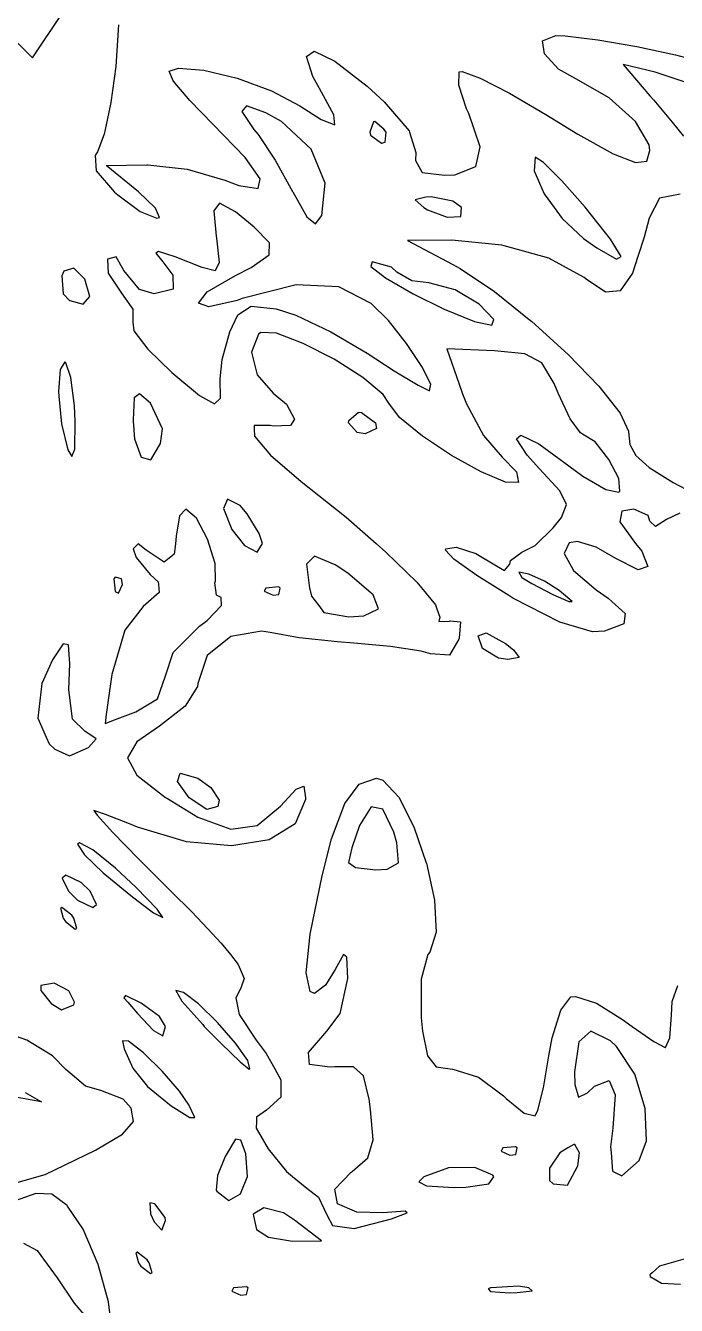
# Model space of a CAD drawing. Extents: x 111.7 to 189.1, y -142.8 to -74.9.
# Drawn here: x 144.24 to 150.46, y -124.27 to -112.05 of the extents above; entities that cross this region are included whole.
import ezdxf

# ---------------------------------------------------------------- set-up
doc = ezdxf.new("R2010")
doc.units = 0
doc.layers.add('BLACK', color=7, linetype='CONTINUOUS')

msp = doc.modelspace()

# ---------------------------------------------------------------- linework, layer by layer
at = {"layer": 'BLACK', "linetype": 'CONTINUOUS'}
for p, q in [((143.785, -111.837), (144.311, -112.356)), ((144.311, -112.356), (144.592, -111.932)), ((145.132, -112.039), (145.104, -112.437)), ((149.182, -112.193), (149.307, -112.141)), ((149.199, -112.317), (149.182, -112.193)), ((149.307, -112.141), (149.397, -112.145)), ((149.397, -112.145), (149.71, -112.182)), ((149.71, -112.182), (150.083, -112.247)), ((146.927, -112.342), (147, -112.293)), ((147, -112.293), (147.197, -112.388)), ((149.334, -112.463), (149.199, -112.317)), ((150.083, -112.247), (150.451, -112.326)), ((145.104, -112.437), (145.059, -112.781)), ((146.988, -112.534), (146.927, -112.342)), ((147.197, -112.388), (147.507, -112.627)), ((150.258, -112.493), (149.95, -112.42)), ((149.95, -112.42), (150.205, -112.717)), ((150.451, -112.326), (150.747, -112.406)), ((145.614, -112.482), (145.703, -112.453)), ((145.654, -112.575), (145.614, -112.482)), ((145.703, -112.453), (145.945, -112.472)), ((145.945, -112.472), (146.264, -112.55)), ((146.264, -112.55), (146.592, -112.67)), ((147.05, -112.648), (146.988, -112.534)), ((148.381, -112.615), (148.385, -112.488)), ((148.385, -112.488), (148.414, -112.485)), ((148.414, -112.485), (148.585, -112.548)), ((148.585, -112.548), (148.866, -112.693)), ((149.5, -112.557), (149.334, -112.463)), ((149.818, -112.736), (149.5, -112.557)), ((150.562, -112.595), (150.258, -112.493)), ((145.811, -112.764), (145.654, -112.575)), ((146.592, -112.67), (146.864, -112.814)), ((147.188, -112.9), (147.05, -112.648)), ((147.507, -112.627), (147.67, -112.774)), ((148.456, -112.842), (148.381, -112.615)), ((145.059, -112.781), (145.023, -112.951)), ((146.033, -112.989), (145.811, -112.764)), ((147.67, -112.774), (147.908, -113.051)), ((148.866, -112.693), (149.214, -112.898)), ((150.07, -112.964), (149.818, -112.736)), ((150.205, -112.717), (150.243, -112.761)), ((150.243, -112.761), (150.421, -112.971)), ((146.352, -112.814), (146.31, -112.869)), ((146.31, -112.869), (146.425, -113.039)), ((146.538, -112.88), (146.352, -112.814)), ((146.687, -112.963), (146.538, -112.88)), ((146.864, -112.814), (147.066, -112.945)), ((147.197, -112.996), (147.188, -112.9)), ((148.476, -112.887), (148.456, -112.842)), ((148.586, -113.205), (148.476, -112.887)), ((149.214, -112.898), (149.519, -113.085)), ((145.023, -112.951), (144.995, -113.085)), ((146.34, -113.307), (146.033, -112.989)), ((146.425, -113.039), (146.465, -113.089)), ((146.97, -113.227), (146.687, -112.963)), ((147.066, -112.945), (147.197, -112.996)), ((147.568, -112.966), (147.533, -113.066)), ((147.579, -112.963), (147.568, -112.966)), ((147.666, -113.035), (147.579, -112.963)), ((147.688, -113.066), (147.666, -113.035)), ((147.908, -113.051), (147.912, -113.066)), ((150.2, -113.186), (150.07, -112.964)), ((150.421, -112.971), (150.529, -113.102)), ((144.995, -113.085), (144.931, -113.252)), ((146.465, -113.089), (146.626, -113.333)), ((147.533, -113.066), (147.538, -113.094)), ((147.538, -113.094), (147.642, -113.169)), ((147.642, -113.169), (147.679, -113.16)), ((147.679, -113.16), (147.688, -113.066)), ((147.912, -113.066), (147.972, -113.261)), ((149.519, -113.085), (149.857, -113.273)), ((144.911, -113.283), (144.907, -113.289)), ((144.907, -113.289), (144.919, -113.436)), ((144.931, -113.252), (144.911, -113.283)), ((147.105, -113.553), (146.97, -113.227)), ((147.972, -113.261), (147.968, -113.336)), ((148.544, -113.394), (148.586, -113.205)), ((149.857, -113.273), (150.068, -113.356)), ((150.176, -113.342), (150.207, -113.239)), ((150.207, -113.239), (150.2, -113.186)), ((145.014, -113.382), (145.403, -113.378)), ((145.322, -113.634), (145.014, -113.382)), ((145.403, -113.378), (145.41, -113.378)), ((145.41, -113.378), (145.787, -113.42)), ((145.787, -113.42), (146.148, -113.523)), ((146.484, -113.512), (146.34, -113.307)), ((146.626, -113.333), (146.793, -113.631)), ((147.968, -113.336), (148.033, -113.449)), ((148.345, -113.472), (148.544, -113.394)), ((149.111, -113.304), (149.101, -113.436)), ((149.192, -113.355), (149.111, -113.304)), ((149.365, -113.529), (149.192, -113.355)), ((150.068, -113.356), (150.176, -113.342)), ((144.919, -113.436), (145.094, -113.638)), ((146.148, -113.523), (146.281, -113.574)), ((146.465, -113.602), (146.484, -113.512)), ((148.033, -113.449), (148.246, -113.477)), ((148.246, -113.477), (148.345, -113.472)), ((149.101, -113.436), (149.153, -113.553)), ((149.587, -113.781), (149.365, -113.529)), ((145.094, -113.638), (145.123, -113.664)), ((145.123, -113.664), (145.338, -113.823)), ((145.485, -113.791), (145.322, -113.634)), ((146.281, -113.574), (146.465, -113.602)), ((146.793, -113.631), (146.795, -113.636)), ((146.795, -113.636), (146.929, -113.873)), ((147.073, -113.862), (147.105, -113.553)), ((149.153, -113.553), (149.198, -113.653)), ((149.198, -113.653), (149.293, -113.786)), ((150.495, -113.657), (150.298, -113.695)), ((146.095, -113.743), (146.042, -113.818)), ((146.249, -113.825), (146.095, -113.743)), ((148.067, -113.685), (147.965, -113.71)), ((147.965, -113.71), (148.047, -113.786)), ((148.047, -113.786), (148.081, -113.806)), ((148.119, -113.684), (148.067, -113.685)), ((148.326, -113.725), (148.119, -113.684)), ((148.407, -113.786), (148.326, -113.725)), ((148.4, -113.87), (148.407, -113.786)), ((149.293, -113.786), (149.368, -113.889)), ((149.832, -114.088), (149.587, -113.781)), ((150.298, -113.695), (150.2, -113.888)), ((145.338, -113.823), (145.498, -113.888)), ((145.521, -113.88), (145.485, -113.791)), ((145.498, -113.888), (145.521, -113.88)), ((146.042, -113.818), (146.048, -113.888)), ((146.048, -113.888), (146.065, -114.058)), ((146.428, -113.971), (146.249, -113.825)), ((146.929, -113.873), (147.013, -113.941)), ((147.013, -113.941), (147.073, -113.862)), ((148.081, -113.806), (148.269, -113.877)), ((148.269, -113.877), (148.4, -113.87)), ((149.368, -113.889), (149.573, -114.082)), ((150.2, -113.888), (150.153, -114.067)), ((146.574, -114.123), (146.428, -113.971)), ((146.065, -114.058), (146.068, -114.079)), ((146.068, -114.079), (146.094, -114.31)), ((146.569, -114.238), (146.574, -114.123)), ((148.315, -114.097), (147.893, -114.1)), ((147.893, -114.1), (148.325, -114.328)), ((148.791, -114.143), (148.315, -114.097)), ((149.241, -114.27), (148.791, -114.143)), ((149.573, -114.082), (149.7, -114.17)), ((149.933, -114.253), (149.832, -114.088)), ((150.153, -114.067), (150.092, -114.253)), ((145.11, -114.257), (145.027, -114.278)), ((145.182, -114.385), (145.11, -114.257)), ((145.514, -114.205), (145.486, -114.222)), ((145.486, -114.222), (145.554, -114.305)), ((145.672, -114.257), (145.514, -114.205)), ((145.93, -114.358), (145.672, -114.257)), ((146.397, -114.359), (146.569, -114.238)), ((149.579, -114.453), (149.241, -114.27)), ((149.7, -114.17), (149.889, -114.278)), ((149.889, -114.278), (149.933, -114.253)), ((150.092, -114.253), (150.039, -114.411)), ((144.609, -114.392), (144.589, -114.436)), ((144.705, -114.364), (144.609, -114.392)), ((144.809, -114.468), (144.705, -114.364)), ((145.027, -114.278), (145.031, -114.411)), ((145.333, -114.567), (145.182, -114.385)), ((145.554, -114.305), (145.65, -114.431)), ((146.054, -114.389), (145.93, -114.358)), ((146.094, -114.31), (146.054, -114.389)), ((146.248, -114.433), (146.397, -114.359)), ((147.553, -114.305), (147.542, -114.347)), ((147.542, -114.347), (147.682, -114.456)), ((147.739, -114.354), (147.553, -114.305)), ((147.79, -114.403), (147.739, -114.354)), ((148.325, -114.328), (148.395, -114.367)), ((148.395, -114.367), (148.724, -114.588)), ((144.589, -114.436), (144.603, -114.608)), ((144.858, -114.634), (144.809, -114.468)), ((145.031, -114.411), (145.154, -114.594)), ((145.65, -114.431), (145.654, -114.564)), ((145.979, -114.59), (146.248, -114.433)), ((147.682, -114.456), (147.945, -114.608)), ((147.933, -114.484), (147.79, -114.403)), ((148.094, -114.505), (147.933, -114.484)), ((148.347, -114.57), (148.094, -114.505)), ((149.598, -114.468), (149.579, -114.453)), ((149.783, -114.592), (149.598, -114.468)), ((150.039, -114.411), (149.923, -114.579)), ((144.603, -114.608), (144.664, -114.672)), ((144.794, -114.708), (144.858, -114.634)), ((145.154, -114.594), (145.182, -114.634)), ((145.182, -114.634), (145.267, -114.754)), ((145.473, -114.608), (145.333, -114.567)), ((145.654, -114.564), (145.473, -114.608)), ((145.896, -114.698), (145.979, -114.59)), ((146.829, -114.524), (146.312, -114.655)), ((147.235, -114.543), (146.829, -114.524)), ((147.545, -114.7), (147.235, -114.543)), ((147.945, -114.608), (148.242, -114.756)), ((148.576, -114.708), (148.347, -114.57)), ((148.724, -114.588), (149.054, -114.853)), ((149.923, -114.579), (149.783, -114.592)), ((144.664, -114.672), (144.665, -114.673)), ((144.665, -114.673), (144.794, -114.708)), ((145.267, -114.754), (145.269, -114.881)), ((145.993, -114.733), (145.896, -114.698)), ((146.263, -114.672), (145.993, -114.733)), ((146.312, -114.655), (146.263, -114.672)), ((146.27, -114.811), (146.398, -114.728)), ((146.398, -114.728), (146.636, -114.753)), ((146.636, -114.753), (146.826, -114.814)), ((147.709, -114.863), (147.545, -114.7)), ((148.242, -114.756), (148.53, -114.874)), ((148.717, -114.853), (148.576, -114.708)), ((145.269, -114.881), (145.279, -114.961)), ((146.195, -114.972), (146.27, -114.811)), ((146.826, -114.814), (147.16, -114.972)), ((147.883, -115.082), (147.709, -114.863)), ((148.53, -114.874), (148.696, -114.907)), ((148.696, -114.907), (148.717, -114.853)), ((149.054, -114.853), (149.08, -114.874)), ((149.08, -114.874), (149.425, -115.187)), ((145.279, -114.961), (145.41, -115.138)), ((146.12, -115.235), (146.195, -114.972)), ((146.468, -114.994), (146.402, -115.165)), ((146.491, -114.977), (146.468, -114.994)), ((146.641, -114.985), (146.491, -114.977)), ((146.895, -115.082), (146.641, -114.985)), ((147.16, -114.972), (147.506, -115.176)), ((147.19, -115.234), (146.895, -115.082)), ((148.029, -115.302), (147.883, -115.082)), ((145.41, -115.138), (145.639, -115.361)), ((146.102, -115.422), (146.12, -115.235)), ((146.402, -115.165), (146.454, -115.383)), ((147.465, -115.408), (147.19, -115.234)), ((147.506, -115.176), (147.765, -115.344)), ((148.721, -115.153), (148.266, -115.133)), ((148.266, -115.133), (148.384, -115.471)), ((149.012, -115.182), (148.721, -115.153)), ((149.176, -115.268), (149.012, -115.182)), ((149.425, -115.187), (149.719, -115.491)), ((144.573, -115.331), (144.558, -115.542)), ((144.617, -115.26), (144.573, -115.331)), ((144.628, -115.268), (144.617, -115.26)), ((144.677, -115.409), (144.628, -115.268)), ((145.639, -115.361), (145.639, -115.361)), ((145.639, -115.361), (145.904, -115.579)), ((147.765, -115.344), (147.993, -115.481)), ((148.114, -115.471), (148.029, -115.302)), ((149.291, -115.464), (149.176, -115.268)), ((144.71, -115.678), (144.677, -115.409)), ((146.105, -115.606), (146.102, -115.422)), ((146.454, -115.383), (146.608, -115.558)), ((147.66, -115.57), (147.465, -115.408)), ((147.993, -115.481), (148.103, -115.534)), ((148.103, -115.534), (148.114, -115.471)), ((148.384, -115.471), (148.417, -115.565)), ((149.33, -115.559), (149.291, -115.464)), ((149.719, -115.491), (149.924, -115.748)), ((144.558, -115.542), (144.558, -115.543)), ((144.558, -115.543), (144.562, -115.585)), ((144.562, -115.585), (144.588, -115.851)), ((145.281, -115.602), (145.271, -115.814)), ((145.332, -115.565), (145.281, -115.602)), ((145.436, -115.654), (145.332, -115.565)), ((145.904, -115.579), (146.049, -115.66)), ((146.049, -115.66), (146.105, -115.606)), ((146.608, -115.558), (146.735, -115.663)), ((147.713, -115.652), (147.66, -115.57)), ((148.417, -115.565), (148.455, -115.661)), ((149.445, -115.802), (149.33, -115.559)), ((144.717, -115.825), (144.71, -115.678)), ((145.55, -115.897), (145.436, -115.654)), ((146.735, -115.663), (146.813, -115.806)), ((147.33, -115.818), (147.424, -115.739)), ((147.424, -115.739), (147.453, -115.743)), ((147.816, -115.789), (147.713, -115.652)), ((148.455, -115.661), (148.618, -115.963)), ((144.588, -115.851), (144.647, -116.099)), ((144.714, -116.093), (144.717, -115.825)), ((145.271, -115.814), (145.272, -115.825)), ((145.272, -115.825), (145.284, -115.993)), ((146.813, -115.806), (146.775, -115.868)), ((147.328, -115.842), (147.33, -115.818)), ((147.411, -115.932), (147.328, -115.842)), ((147.453, -115.743), (147.585, -115.842)), ((147.585, -115.842), (147.594, -115.895)), ((148.035, -115.967), (147.816, -115.789)), ((149.543, -115.938), (149.445, -115.802)), ((149.924, -115.748), (150.001, -115.922)), ((145.531, -116.038), (145.55, -115.897)), ((146.581, -115.866), (146.426, -115.867)), ((146.426, -115.867), (146.427, -115.897)), ((146.427, -115.897), (146.429, -115.967)), ((146.429, -115.967), (146.582, -116.151)), ((146.608, -115.872), (146.581, -115.866)), ((146.775, -115.868), (146.608, -115.872)), ((147.488, -115.945), (147.411, -115.932)), ((147.594, -115.895), (147.488, -115.945)), ((148.312, -116.152), (148.035, -115.967)), ((148.618, -115.963), (148.795, -116.169)), ((148.931, -115.994), (148.973, -115.958)), ((148.973, -115.958), (149.146, -116.043)), ((149.563, -115.948), (149.543, -115.938)), ((149.683, -116.024), (149.563, -115.948)), ((150.001, -115.922), (150.001, -115.928)), ((150.001, -115.928), (150.014, -116.047)), ((144.647, -116.099), (144.684, -116.164)), ((144.684, -116.164), (144.714, -116.093)), ((145.284, -115.993), (145.349, -116.17)), ((145.441, -116.193), (145.531, -116.038)), ((149.034, -116.15), (148.931, -115.994)), ((149.146, -116.043), (149.434, -116.252)), ((149.815, -116.192), (149.683, -116.024)), ((150.014, -116.047), (150.071, -116.154)), ((145.349, -116.17), (145.441, -116.193)), ((146.582, -116.151), (146.876, -116.4)), ((148.594, -116.31), (148.312, -116.152)), ((148.795, -116.169), (148.932, -116.308)), ((149.151, -116.279), (149.034, -116.15)), ((149.91, -116.374), (149.815, -116.192)), ((150.071, -116.154), (150.2, -116.268)), ((148.826, -116.408), (148.594, -116.31)), ((148.932, -116.308), (148.952, -116.412)), ((149.345, -116.49), (149.151, -116.279)), ((149.434, -116.252), (149.565, -116.349)), ((149.565, -116.349), (149.785, -116.477)), ((150.2, -116.268), (150.428, -116.41)), ((146.876, -116.4), (147.304, -116.742)), ((148.952, -116.412), (148.826, -116.408)), ((149.92, -116.495), (149.91, -116.374)), ((150.428, -116.41), (150.786, -116.601)), ((146.171, -116.571), (146.133, -116.659)), ((146.293, -116.632), (146.171, -116.571)), ((149.41, -116.622), (149.345, -116.49)), ((149.785, -116.477), (149.911, -116.503)), ((149.911, -116.503), (149.92, -116.495)), ((145.773, -116.665), (145.713, -116.729)), ((145.875, -116.752), (145.773, -116.665)), ((146.133, -116.659), (146.214, -116.861)), ((146.359, -116.71), (146.293, -116.632)), ((146.473, -116.897), (146.359, -116.71)), ((149.363, -116.744), (149.41, -116.622)), ((149.939, -116.685), (149.919, -116.787)), ((150.053, -116.665), (149.939, -116.685)), ((150.189, -116.727), (150.053, -116.665)), ((150.492, -116.703), (150.365, -116.765)), ((145.713, -116.729), (145.682, -116.922)), ((145.98, -116.953), (145.875, -116.752)), ((147.304, -116.742), (147.593, -116.993)), ((149.284, -116.845), (149.363, -116.744)), ((149.919, -116.787), (150.069, -116.992)), ((150.207, -116.78), (150.189, -116.727)), ((150.259, -116.832), (150.207, -116.78)), ((150.365, -116.765), (150.259, -116.832)), ((145.682, -116.922), (145.674, -116.996)), ((146.053, -117.183), (145.98, -116.953)), ((146.214, -116.861), (146.334, -117.011)), ((146.505, -116.993), (146.473, -116.897)), ((149.111, -117.013), (149.284, -116.845)), ((145.32, -116.997), (145.271, -117.043)), ((145.271, -117.043), (145.299, -117.128)), ((145.394, -117.056), (145.32, -116.997)), ((145.567, -117.171), (145.394, -117.056)), ((145.674, -116.996), (145.662, -117.096)), ((146.334, -117.011), (146.454, -117.076)), ((146.454, -117.076), (146.505, -116.993)), ((147.593, -116.993), (147.686, -117.075)), ((147.686, -117.075), (147.98, -117.362)), ((148.253, -117.058), (148.256, -117.044)), ((148.335, -117.144), (148.253, -117.058)), ((148.256, -117.044), (148.356, -117.027)), ((148.356, -117.027), (148.543, -117.089)), ((148.876, -117.156), (148.982, -117.076)), ((148.982, -117.076), (149.111, -117.013)), ((149.437, -116.987), (149.387, -117.088)), ((149.516, -116.973), (149.437, -116.987)), ((149.693, -117.029), (149.516, -116.973)), ((149.882, -117.138), (149.693, -117.029)), ((150.069, -116.992), (150.131, -117.068)), ((150.131, -117.068), (150.187, -117.214)), ((145.299, -117.128), (145.433, -117.289)), ((145.662, -117.096), (145.567, -117.171)), ((146.059, -117.354), (146.053, -117.183)), ((147.004, -117.113), (146.926, -117.19)), ((146.926, -117.19), (146.956, -117.419)), ((147.202, -117.197), (147.004, -117.113)), ((147.322, -117.278), (147.202, -117.197)), ((148.553, -117.299), (148.335, -117.144)), ((148.543, -117.089), (148.742, -117.208)), ((148.742, -117.208), (148.817, -117.251)), ((148.817, -117.251), (148.87, -117.192)), ((148.87, -117.192), (148.876, -117.156)), ((149.387, -117.088), (149.478, -117.251)), ((150.094, -117.245), (149.882, -117.138)), ((145.1, -117.316), (145.087, -117.331)), ((145.087, -117.331), (145.1, -117.453)), ((145.161, -117.33), (145.1, -117.316)), ((145.168, -117.385), (145.161, -117.33)), ((145.433, -117.289), (145.51, -117.361)), ((147.565, -117.483), (147.322, -117.278)), ((148.86, -117.491), (148.553, -117.299)), ((149.05, -117.286), (148.955, -117.268)), ((148.955, -117.268), (148.982, -117.319)), ((148.982, -117.319), (149.078, -117.377)), ((149.201, -117.354), (149.05, -117.286)), ((149.478, -117.251), (149.693, -117.436)), ((150.187, -117.214), (150.094, -117.245)), ((145.1, -117.453), (145.131, -117.469)), ((145.131, -117.469), (145.168, -117.385)), ((145.51, -117.361), (145.512, -117.385)), ((145.512, -117.385), (145.518, -117.46)), ((146.051, -117.37), (146.059, -117.354)), ((146.068, -117.487), (146.051, -117.37)), ((146.539, -117.419), (146.523, -117.45)), ((146.523, -117.45), (146.608, -117.488)), ((146.661, -117.407), (146.539, -117.419)), ((146.676, -117.419), (146.661, -117.407)), ((146.662, -117.48), (146.676, -117.419)), ((146.956, -117.419), (146.957, -117.431)), ((146.957, -117.431), (146.976, -117.495)), ((147.98, -117.362), (148.16, -117.578)), ((149.078, -117.377), (149.281, -117.479)), ((149.339, -117.442), (149.201, -117.354)), ((149.465, -117.548), (149.339, -117.442)), ((149.693, -117.436), (149.807, -117.515)), ((145.518, -117.46), (145.368, -117.595)), ((146.111, -117.51), (146.068, -117.487)), ((146.115, -117.586), (146.111, -117.51)), ((146.608, -117.488), (146.662, -117.48)), ((146.976, -117.495), (147.043, -117.586)), ((147.616, -117.618), (147.565, -117.483)), ((148.899, -117.514), (148.86, -117.491)), ((149.345, -117.746), (148.899, -117.514)), ((149.281, -117.479), (149.431, -117.548)), ((149.431, -117.548), (149.465, -117.548)), ((149.807, -117.515), (149.843, -117.548)), ((149.843, -117.548), (149.97, -117.663)), ((145.368, -117.595), (145.191, -117.821)), ((145.979, -117.728), (146.115, -117.586)), ((147.043, -117.586), (147.092, -117.652)), ((147.092, -117.652), (147.33, -117.693)), ((147.33, -117.693), (147.475, -117.685)), ((147.475, -117.685), (147.616, -117.618)), ((148.16, -117.578), (148.173, -117.618)), ((148.173, -117.618), (148.199, -117.697)), ((148.199, -117.697), (148.191, -117.739)), ((149.97, -117.663), (149.957, -117.759)), ((145.653, -118.035), (145.906, -117.783)), ((145.906, -117.783), (145.979, -117.728)), ((148.191, -117.739), (148.292, -117.735)), ((148.292, -117.735), (148.299, -117.733)), ((148.299, -117.733), (148.399, -117.74)), ((148.399, -117.74), (148.386, -117.899)), ((149.657, -117.838), (149.345, -117.746)), ((149.957, -117.759), (149.773, -117.832)), ((145.191, -117.821), (145.068, -118.244)), ((146.204, -117.882), (145.978, -118.064)), ((146.498, -117.83), (146.204, -117.882)), ((146.579, -117.844), (146.498, -117.83)), ((146.856, -117.894), (146.579, -117.844)), ((147.222, -117.934), (146.856, -117.894)), ((147.379, -117.945), (147.222, -117.934)), ((148.383, -117.908), (148.293, -118.061)), ((148.386, -117.899), (148.383, -117.908)), ((148.566, -117.875), (148.644, -117.847)), ((148.609, -117.995), (148.566, -117.875)), ((148.644, -117.847), (148.826, -117.948)), ((149.773, -117.832), (149.657, -117.838)), ((144.601, -117.953), (144.5, -118.105)), ((144.653, -117.96), (144.601, -117.953)), ((144.666, -118.143), (144.653, -117.96)), ((145.579, -118.257), (145.653, -118.035)), ((145.978, -118.064), (145.888, -118.33)), ((147.728, -117.976), (147.379, -117.945)), ((148.021, -118.023), (147.728, -117.976)), ((148.11, -118.047), (148.021, -118.023)), ((148.293, -118.061), (148.11, -118.047)), ((148.76, -118.09), (148.609, -117.995)), ((148.826, -117.948), (148.904, -118.009)), ((148.904, -118.009), (148.959, -118.083)), ((144.5, -118.105), (144.399, -118.33)), ((144.656, -118.388), (144.666, -118.143)), ((148.851, -118.101), (148.76, -118.09)), ((148.959, -118.083), (148.851, -118.101)), ((145.068, -118.244), (145.044, -118.399)), ((145.502, -118.478), (145.579, -118.257)), ((144.399, -118.33), (144.359, -118.66)), ((144.69, -118.671), (144.656, -118.388)), ((145.044, -118.399), (145.013, -118.627)), ((145.885, -118.359), (145.768, -118.547)), ((145.888, -118.33), (145.885, -118.359)), ((145.297, -118.602), (145.502, -118.478)), ((145.768, -118.547), (145.524, -118.738)), ((144.359, -118.66), (144.441, -118.844)), ((144.809, -118.787), (144.69, -118.671)), ((145.013, -118.627), (145.004, -118.713)), ((145.093, -118.678), (145.297, -118.602)), ((144.918, -118.859), (144.809, -118.787)), ((145.004, -118.713), (145.093, -118.678)), ((145.524, -118.738), (145.347, -118.859)), ((144.441, -118.844), (144.469, -118.907)), ((144.469, -118.907), (144.522, -118.957)), ((144.843, -118.94), (144.918, -118.859)), ((145.307, -118.887), (145.216, -119.04)), ((145.347, -118.859), (145.307, -118.887)), ((144.522, -118.957), (144.663, -119.021)), ((144.663, -119.021), (144.843, -118.94)), ((145.216, -119.04), (145.306, -119.206)), ((145.306, -119.206), (145.581, -119.419)), ((145.693, -119.266), (145.72, -119.187)), ((145.806, -119.421), (145.693, -119.266)), ((145.72, -119.187), (145.888, -119.236)), ((145.888, -119.236), (146.013, -119.324)), ((147.43, -119.291), (147.594, -119.236)), ((147.594, -119.236), (147.656, -119.253)), ((147.656, -119.253), (147.808, -119.415)), ((146.013, -119.324), (146.094, -119.445)), ((146.677, -119.503), (146.827, -119.34)), ((146.827, -119.34), (146.9, -119.311)), ((146.9, -119.311), (146.916, -119.423)), ((147.293, -119.475), (147.43, -119.291)), ((145.581, -119.419), (145.6, -119.43)), ((145.6, -119.43), (145.888, -119.606)), ((145.975, -119.534), (145.806, -119.421)), ((146.081, -119.504), (145.975, -119.534)), ((146.094, -119.445), (146.081, -119.504)), ((146.455, -119.686), (146.677, -119.503)), ((146.916, -119.438), (146.818, -119.672)), ((146.916, -119.423), (146.916, -119.438)), ((147.167, -119.815), (147.293, -119.475)), ((147.545, -119.509), (147.434, -119.688)), ((147.656, -119.531), (147.545, -119.509)), ((147.76, -119.751), (147.656, -119.531)), ((147.808, -119.415), (147.953, -119.698)), ((145.008, -119.58), (144.895, -119.544)), ((144.895, -119.544), (144.927, -119.589)), ((144.927, -119.589), (145.077, -119.752)), ((145.236, -119.669), (145.008, -119.58)), ((145.888, -119.606), (146.205, -119.721)), ((145.077, -119.752), (145.323, -120.005)), ((145.312, -119.701), (145.236, -119.669)), ((145.779, -119.843), (145.312, -119.701)), ((146.205, -119.721), (146.455, -119.686)), ((146.818, -119.672), (146.57, -119.822)), ((147.434, -119.688), (147.361, -119.901)), ((147.788, -119.853), (147.76, -119.751)), ((147.953, -119.698), (148.071, -120.042)), ((144.757, -119.853), (144.74, -119.866)), ((144.74, -119.866), (144.805, -119.968)), ((144.885, -119.92), (144.757, -119.853)), ((146.211, -119.881), (145.779, -119.843)), ((146.57, -119.822), (146.211, -119.881)), ((147.075, -120.168), (147.167, -119.815)), ((147.807, -120.042), (147.788, -119.853)), ((144.805, -119.968), (144.985, -120.138)), ((145.102, -120.094), (144.885, -119.92)), ((145.323, -120.005), (145.637, -120.319)), ((147.361, -119.901), (147.328, -120.039)), ((144.985, -120.138), (145.249, -120.356)), ((145.301, -120.278), (145.102, -120.094)), ((147.328, -120.039), (147.394, -120.086)), ((147.394, -120.086), (147.589, -120.11)), ((147.589, -120.11), (147.696, -120.105)), ((147.696, -120.105), (147.807, -120.042)), ((148.071, -120.042), (148.073, -120.047)), ((148.073, -120.047), (148.15, -120.401)), ((144.629, -120.161), (144.592, -120.191)), ((144.592, -120.191), (144.654, -120.315)), ((144.774, -120.232), (144.629, -120.161)), ((144.86, -120.315), (144.774, -120.232)), ((146.961, -120.724), (147.075, -120.168)), ((144.654, -120.315), (144.74, -120.399)), ((144.921, -120.44), (144.86, -120.315)), ((145.249, -120.356), (145.359, -120.44)), ((145.501, -120.486), (145.301, -120.278)), ((145.637, -120.319), (145.827, -120.508)), ((144.59, -120.47), (144.576, -120.476)), ((144.576, -120.476), (144.603, -120.573)), ((144.684, -120.542), (144.59, -120.47)), ((144.74, -120.399), (144.885, -120.47)), ((144.885, -120.47), (144.921, -120.44)), ((145.359, -120.44), (145.466, -120.521)), ((145.553, -120.565), (145.501, -120.486)), ((145.827, -120.508), (145.882, -120.565)), ((148.15, -120.401), (148.166, -120.704)), ((144.603, -120.573), (144.624, -120.603)), ((144.624, -120.603), (144.718, -120.675)), ((144.705, -120.573), (144.684, -120.542)), ((144.732, -120.669), (144.705, -120.573)), ((145.466, -120.521), (145.553, -120.565)), ((145.882, -120.565), (145.98, -120.669)), ((144.718, -120.675), (144.732, -120.669)), ((145.98, -120.669), (146.113, -120.809)), ((146.922, -121.093), (146.961, -120.724)), ((148.166, -120.704), (148.104, -120.896)), ((146.113, -120.809), (146.2, -120.92)), ((146.2, -120.92), (146.274, -121.013)), ((147.279, -120.917), (147.202, -121.061)), ((147.311, -120.945), (147.279, -120.917)), ((147.321, -121.148), (147.311, -120.945)), ((148.087, -120.919), (148.021, -121.154)), ((148.104, -120.896), (148.087, -120.919)), ((146.274, -121.013), (146.33, -121.148)), ((146.961, -121.273), (146.922, -121.093)), ((147.202, -121.061), (147.109, -121.211)), ((144.39, -121.214), (144.388, -121.262)), ((144.516, -121.193), (144.39, -121.214)), ((144.655, -121.266), (144.516, -121.193)), ((146.3, -121.24), (146.252, -121.332)), ((146.33, -121.148), (146.3, -121.24)), ((147.109, -121.211), (147.003, -121.292)), ((147.248, -121.481), (147.321, -121.148)), ((148.021, -121.154), (148.023, -121.524)), ((150.418, -121.366), (150.473, -121.215)), ((144.388, -121.262), (144.488, -121.386)), ((144.712, -121.375), (144.655, -121.266)), ((145.198, -121.309), (145.183, -121.331)), ((145.183, -121.331), (145.22, -121.375)), ((145.348, -121.384), (145.198, -121.309)), ((145.752, -121.28), (145.68, -121.263)), ((145.68, -121.263), (145.735, -121.364)), ((145.735, -121.364), (145.935, -121.588)), ((145.896, -121.389), (145.752, -121.28)), ((146.252, -121.332), (146.282, -121.49)), ((147.003, -121.292), (146.961, -121.273)), ((149.356, -121.45), (149.451, -121.324)), ((149.451, -121.324), (149.497, -121.319)), ((149.497, -121.319), (149.696, -121.384)), ((144.488, -121.386), (144.588, -121.446)), ((144.588, -121.446), (144.703, -121.399)), ((144.703, -121.399), (144.712, -121.375)), ((145.22, -121.375), (145.313, -121.483)), ((145.313, -121.483), (145.466, -121.645)), ((145.524, -121.511), (145.348, -121.384)), ((146.076, -121.569), (145.896, -121.389)), ((147.122, -121.652), (147.248, -121.481)), ((149.273, -121.713), (149.356, -121.45)), ((149.696, -121.384), (149.944, -121.538)), ((150.413, -121.498), (150.418, -121.366)), ((145.579, -121.605), (145.524, -121.511)), ((145.556, -121.694), (145.579, -121.605)), ((145.935, -121.588), (145.95, -121.605)), ((145.95, -121.605), (146.111, -121.769)), ((146.247, -121.766), (146.076, -121.569)), ((146.282, -121.49), (146.445, -121.735)), ((148.023, -121.524), (148.036, -121.651)), ((149.944, -121.538), (150.036, -121.607)), ((150.036, -121.607), (150.244, -121.75)), ((150.396, -121.715), (150.413, -121.498)), ((144.255, -121.736), (144.004, -121.646)), ((145.466, -121.645), (145.556, -121.694)), ((146.946, -121.853), (147.122, -121.652)), ((148.036, -121.651), (148.081, -121.887)), ((149.243, -121.885), (149.273, -121.713)), ((149.643, -121.651), (149.527, -121.751)), ((149.831, -121.743), (149.643, -121.651)), ((150.355, -121.807), (150.396, -121.715)), ((144.499, -121.887), (144.255, -121.736)), ((145.227, -121.747), (145.168, -121.744)), ((145.168, -121.744), (145.185, -121.818)), ((145.185, -121.818), (145.267, -122.004)), ((145.37, -121.859), (145.227, -121.747)), ((146.111, -121.769), (146.293, -121.944)), ((146.365, -121.931), (146.247, -121.766)), ((146.445, -121.735), (146.541, -121.865)), ((146.955, -121.968), (146.946, -121.853)), ((149.527, -121.751), (149.487, -122.039)), ((149.889, -121.797), (149.831, -121.743)), ((150.062, -122.06), (149.889, -121.797)), ((150.244, -121.75), (150.354, -121.807)), ((150.354, -121.807), (150.355, -121.807)), ((144.628, -122.017), (144.499, -121.887)), ((145.548, -122.033), (145.37, -121.859)), ((146.293, -121.944), (146.379, -122.012)), ((146.386, -122.011), (146.365, -121.931)), ((146.541, -121.865), (146.623, -122.011)), ((147.149, -121.995), (146.955, -121.968)), ((148.081, -121.887), (148.165, -121.99)), ((149.192, -122.191), (149.243, -121.885)), ((144.815, -122.176), (144.628, -122.017)), ((145.267, -122.004), (145.407, -122.178)), ((145.713, -122.223), (145.548, -122.033)), ((146.379, -122.012), (146.386, -122.011)), ((146.623, -122.011), (146.682, -122.115)), ((147.197, -121.99), (147.149, -121.995)), ((147.376, -121.991), (147.197, -121.99)), ((147.47, -122.076), (147.376, -121.991)), ((147.524, -122.299), (147.47, -122.076)), ((148.165, -121.99), (148.32, -122.012)), ((148.32, -122.012), (148.325, -122.012)), ((148.325, -122.012), (148.571, -122.089)), ((148.571, -122.089), (148.808, -122.268)), ((149.487, -122.039), (149.49, -122.16)), ((150.163, -122.388), (150.062, -122.06)), ((144.963, -122.218), (144.815, -122.176)), ((145.175, -122.299), (144.963, -122.218)), ((145.407, -122.178), (145.634, -122.365)), ((146.682, -122.115), (146.681, -122.281)), ((149.136, -122.405), (149.192, -122.191)), ((149.49, -122.16), (149.525, -122.282)), ((149.611, -122.238), (149.679, -122.176)), ((149.679, -122.176), (149.818, -122.123)), ((149.818, -122.123), (149.875, -122.257)), ((144.397, -122.327), (144.075, -122.267)), ((144.238, -122.236), (144.397, -122.327)), ((145.253, -122.387), (145.175, -122.299)), ((145.802, -122.354), (145.713, -122.223)), ((146.681, -122.281), (146.544, -122.404)), ((147.538, -122.398), (147.524, -122.299)), ((148.808, -122.268), (148.834, -122.295)), ((148.834, -122.295), (149.005, -122.435)), ((149.525, -122.282), (149.611, -122.238)), ((149.875, -122.257), (149.852, -122.578)), ((145.275, -122.512), (145.253, -122.387)), ((145.634, -122.365), (145.811, -122.475)), ((145.859, -122.474), (145.802, -122.354)), ((146.544, -122.404), (146.45, -122.472)), ((147.562, -122.689), (147.538, -122.398)), ((149.005, -122.435), (149.11, -122.458)), ((149.11, -122.458), (149.136, -122.405)), ((150.175, -122.698), (150.163, -122.388)), ((145.168, -122.635), (145.275, -122.512)), ((145.811, -122.475), (145.859, -122.474)), ((146.448, -122.512), (146.445, -122.576)), ((146.445, -122.576), (146.559, -122.773)), ((146.45, -122.474), (146.448, -122.512)), ((146.45, -122.472), (146.45, -122.474)), ((149.852, -122.578), (149.832, -122.754)), ((144.912, -122.788), (145.168, -122.635)), ((146.247, -122.683), (146.151, -122.849)), ((146.3, -122.692), (146.247, -122.683)), ((146.347, -122.823), (146.3, -122.692)), ((147.511, -122.86), (147.562, -122.689)), ((150.103, -122.887), (150.175, -122.698)), ((144.429, -123.018), (144.912, -122.788)), ((146.363, -123.039), (146.347, -122.823)), ((146.559, -122.773), (146.737, -122.992)), ((148.802, -122.766), (148.786, -122.797)), ((148.786, -122.797), (148.87, -122.835)), ((148.924, -122.754), (148.802, -122.766)), ((148.87, -122.835), (148.925, -122.827)), ((148.939, -122.766), (148.924, -122.754)), ((148.925, -122.827), (148.939, -122.766)), ((149.346, -122.812), (149.247, -122.958)), ((149.423, -122.766), (149.346, -122.812)), ((149.479, -122.733), (149.423, -122.766)), ((149.49, -122.732), (149.479, -122.733)), ((149.533, -122.814), (149.49, -122.732)), ((149.517, -122.938), (149.533, -122.814)), ((149.832, -122.754), (149.836, -122.814)), ((149.836, -122.814), (149.848, -122.986)), ((146.151, -122.849), (146.077, -123.03)), ((147.362, -122.991), (147.511, -122.86)), ((148.535, -122.951), (148.283, -122.955)), ((148.706, -123.027), (148.535, -122.951)), ((149.421, -123.122), (149.517, -122.938)), ((149.939, -123.031), (150.103, -122.887)), ((144.082, -123.118), (144.429, -123.018)), ((146.077, -123.03), (146.065, -123.169)), ((146.296, -123.203), (146.363, -123.039)), ((146.737, -122.992), (146.794, -123.039)), ((146.794, -123.039), (146.931, -123.151)), ((147.197, -123.161), (147.353, -122.996)), ((147.353, -122.996), (147.362, -122.991)), ((148.047, -123.041), (147.999, -123.088)), ((148.283, -122.955), (148.047, -123.041)), ((148.668, -123.107), (148.716, -123.041)), ((148.716, -123.041), (148.706, -123.027)), ((149.247, -122.958), (149.248, -123.041)), ((149.248, -123.041), (149.248, -123.076)), ((149.848, -122.986), (149.939, -123.031)), ((146.065, -123.169), (146.071, -123.18)), ((146.071, -123.18), (146.09, -123.195)), ((146.09, -123.195), (146.185, -123.267)), ((146.931, -123.151), (147.041, -123.237)), ((147.223, -123.298), (147.197, -123.161)), ((147.999, -123.088), (148.074, -123.129)), ((148.074, -123.129), (148.336, -123.142)), ((148.336, -123.142), (148.448, -123.14)), ((148.448, -123.14), (148.668, -123.107)), ((149.248, -123.076), (149.284, -123.108)), ((149.284, -123.108), (149.421, -123.122)), ((144.34, -123.201), (144.09, -123.291)), ((144.494, -123.208), (144.34, -123.201)), ((144.64, -123.316), (144.494, -123.208)), ((144.645, -123.321), (144.64, -123.316)), ((145.478, -123.298), (145.43, -123.289)), ((145.43, -123.289), (145.437, -123.395)), ((145.576, -123.43), (145.478, -123.298)), ((146.185, -123.267), (146.296, -123.203)), ((147.041, -123.237), (147.122, -123.404)), ((147.408, -123.38), (147.223, -123.298)), ((144.795, -123.543), (144.645, -123.321)), ((145.437, -123.395), (145.471, -123.47)), ((145.579, -123.458), (145.576, -123.43)), ((146.52, -123.339), (146.416, -123.397)), ((146.416, -123.397), (146.429, -123.458)), ((146.707, -123.387), (146.52, -123.339)), ((146.813, -123.455), (146.707, -123.387)), ((147.122, -123.404), (147.174, -123.508)), ((147.66, -123.385), (147.408, -123.38)), ((147.87, -123.37), (147.66, -123.385)), ((147.739, -123.444), (147.888, -123.387)), ((147.888, -123.387), (147.87, -123.37)), ((144.937, -123.878), (144.795, -123.543)), ((145.471, -123.47), (145.546, -123.551)), ((145.546, -123.551), (145.579, -123.458)), ((146.429, -123.458), (146.448, -123.546)), ((146.448, -123.546), (146.564, -123.619)), ((147.071, -123.653), (146.813, -123.455)), ((147.174, -123.508), (147.382, -123.535)), ((147.382, -123.535), (147.739, -123.444)), ((144.225, -123.675), (144.355, -123.744)), ((146.564, -123.619), (146.794, -123.655)), ((146.794, -123.655), (147.071, -123.653)), ((144.355, -123.744), (144.544, -124.006)), ((145.31, -123.76), (145.296, -123.767)), ((145.296, -123.767), (145.322, -123.863)), ((145.404, -123.833), (145.31, -123.76)), ((145.037, -124.235), (144.937, -123.878)), ((145.322, -123.863), (145.344, -123.894)), ((145.344, -123.894), (145.437, -123.966)), ((145.425, -123.863), (145.404, -123.833)), ((145.451, -123.959), (145.425, -123.863)), ((150.3, -123.895), (150.229, -123.959)), ((150.543, -123.825), (150.3, -123.895)), ((144.544, -124.006), (144.707, -124.249)), ((145.437, -123.966), (145.451, -123.959)), ((150.229, -123.959), (150.207, -123.979)), ((150.207, -123.979), (150.21, -123.995)), ((150.21, -123.995), (150.319, -124.056)), ((146.231, -124.103), (146.215, -124.134)), ((146.215, -124.134), (146.299, -124.172)), ((146.353, -124.091), (146.231, -124.103)), ((146.299, -124.172), (146.354, -124.164)), ((146.368, -124.103), (146.353, -124.091)), ((146.354, -124.164), (146.368, -124.103)), ((148.683, -124.103), (148.661, -124.11)), ((148.661, -124.11), (148.683, -124.137)), ((148.69, -124.101), (148.683, -124.103)), ((148.683, -124.137), (148.87, -124.148)), ((148.951, -124.085), (148.69, -124.101)), ((148.87, -124.148), (148.94, -124.147)), ((148.94, -124.147), (149.082, -124.131)), ((149.05, -124.101), (148.951, -124.085)), ((149.082, -124.131), (149.05, -124.101)), ((150.319, -124.056), (150.498, -124.066)), ((144.707, -124.249), (144.89, -124.462)), ((145.065, -124.467), (145.037, -124.235))]:
    msp.add_line(p, q, dxfattribs=at)

doc.saveas('drawing.dxf')
